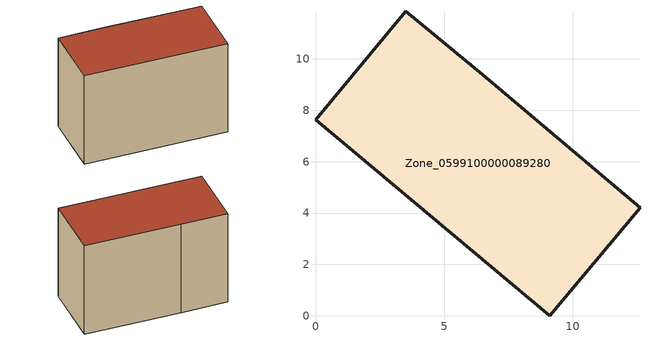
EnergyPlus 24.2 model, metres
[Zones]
Zone_0599100000089280
 floor ground (C_G): 9.1,0 0,7.64 3.52,11.86 6.51,9.38 12.62,4.21 z0
 wall outside (C_F): 9.1,0 12.62,4.21 6.51,9.38 3.52,11.86 0,7.64 9.1,0 z0:8.27
 roof outside (C_R): 0,7.64 9.1,0 12.62,4.21 6.51,9.38 3.52,11.86 z8.27
[BUILDING]
Pand.0599100000089280: North Axis=0; Terrain=City; Loads Convergence Tolerance Value=0.04; Temperature Convergence Tolerance Value=0.4; Solar Distribution=FullExterior; Maximum Number of Warmup Days=25; Minimum Number of Warmup Days=1
[Site:Location]
Rotterdam.The.Hague.AP_ZH_NLD Design_Conditions: Latitude=51.96; Longitude=4.45; Time Zone=1; Elevation=-4.5
[SITE:GROUNDTEMPERATURE:BUILDINGSURFACE]
18, 18, 18, 18, 18, 18, 18, 18, 18, 18, 18, 18
[MATERIAL] Thermal Absorptance=0.9; Solar Absorptance=0.7; Visible Absorptance=0.7
Name | Roughness | Thickness | Conductivity | Density | Specific Heat
G.TI.1946 | MediumSmooth | 0.15 | 1 | 540 | 1210
F.TI.1946 | Rough | 0.3 | 0.857143 | 1920 | 840
R.TI.1946 | MediumRough | 0.2 | 0.1 | 1500 | 1000
[CONSTRUCTION]
C_G: G.TI.1946
C_F: F.TI.1946
C_R: R.TI.1946
[ZONE]
Zone_0599100000089280: Type=1; Multiplier=1; Ceiling Height=Autocalculate; Volume=Autocalculate; Floor Area=autocalculate; Part of Total Floor Area=Yes
[ZONEINFILTRATION:DESIGNFLOWRATE]
Infil_Zone_0599100000089280: Zone or ZoneList or Space or SpaceList=Zone_0599100000089280; Schedule=AlwaysOn; Design Flow Rate Calculation Method=Flow/Area; Flow Rate per Floor Area=0.003; Constant Term Coefficient=1; Temperature Term Coefficient=0; Velocity Term Coefficient=0; Velocity Squared Term Coefficient=0
[HVACTEMPLATE:ZONE:IDEALLOADSAIRSYSTEM]
Zone_0599100000089280: Maximum Heating Supply Air Temperature=50; Minimum Cooling Supply Air Temperature=13; Maximum Heating Supply Air Humidity Ratio=0.0156; Minimum Cooling Supply Air Humidity Ratio=0.0077; Heating Limit=NoLimit; Cooling Limit=NoLimit; Dehumidification Control Type=ConstantSensibleHeatRatio; Cooling Sensible Heat Ratio=0.7; Dehumidification Setpoint=60; Humidification Control Type=None; Humidification Setpoint=30; Outdoor Air Method=None; Outdoor Air Flow Rate per Person=0.00944; Outdoor Air Flow Rate per Zone Floor Area=0; Outdoor Air Flow Rate per Zone=0; Demand Controlled Ventilation Type=None; Outdoor Air Economizer Type=NoEconomizer; Heat Recovery Type=None; Sensible Heat Recovery Effectiveness=0.7; Latent Heat Recovery Effectiveness=0.65
[ZONECONTROL:THERMOSTAT]
ThermostatControl_Zone_0599100000089280: Zone or ZoneList=Zone_0599100000089280; Control Type Schedule=DualSetpointControlType; Control 1=Thermostat_Zone_0599100000089280; Temperature Difference Between Cutout And Setpoint=0
[THERMOSTATSETPOINT:DUALSETPOINT]
Thermostat_Zone_0599100000089280: Heating Setpoint Temperature Schedule=HeatingSetpoint_Zone_0599100000089280; Cooling Setpoint Temperature Schedule=CoolingSetpoint_Zone_0599100000089280
[SCHEDULE:COMPACT]
HeatingSetpoint_Zone_0599100000089280: Through: 12/31, For: AllDays, Until: 24:00, 21
CoolingSetpoint_Zone_0599100000089280: Through: 12/31, For: AllDays, Until: 24:00, 24
DualSetpointControlType: Through: 12/31, For: AllDays, Until: 24:00, 4
AlwaysOn: Through: 12/31, For: AllDays, Until: 24:00, 1
